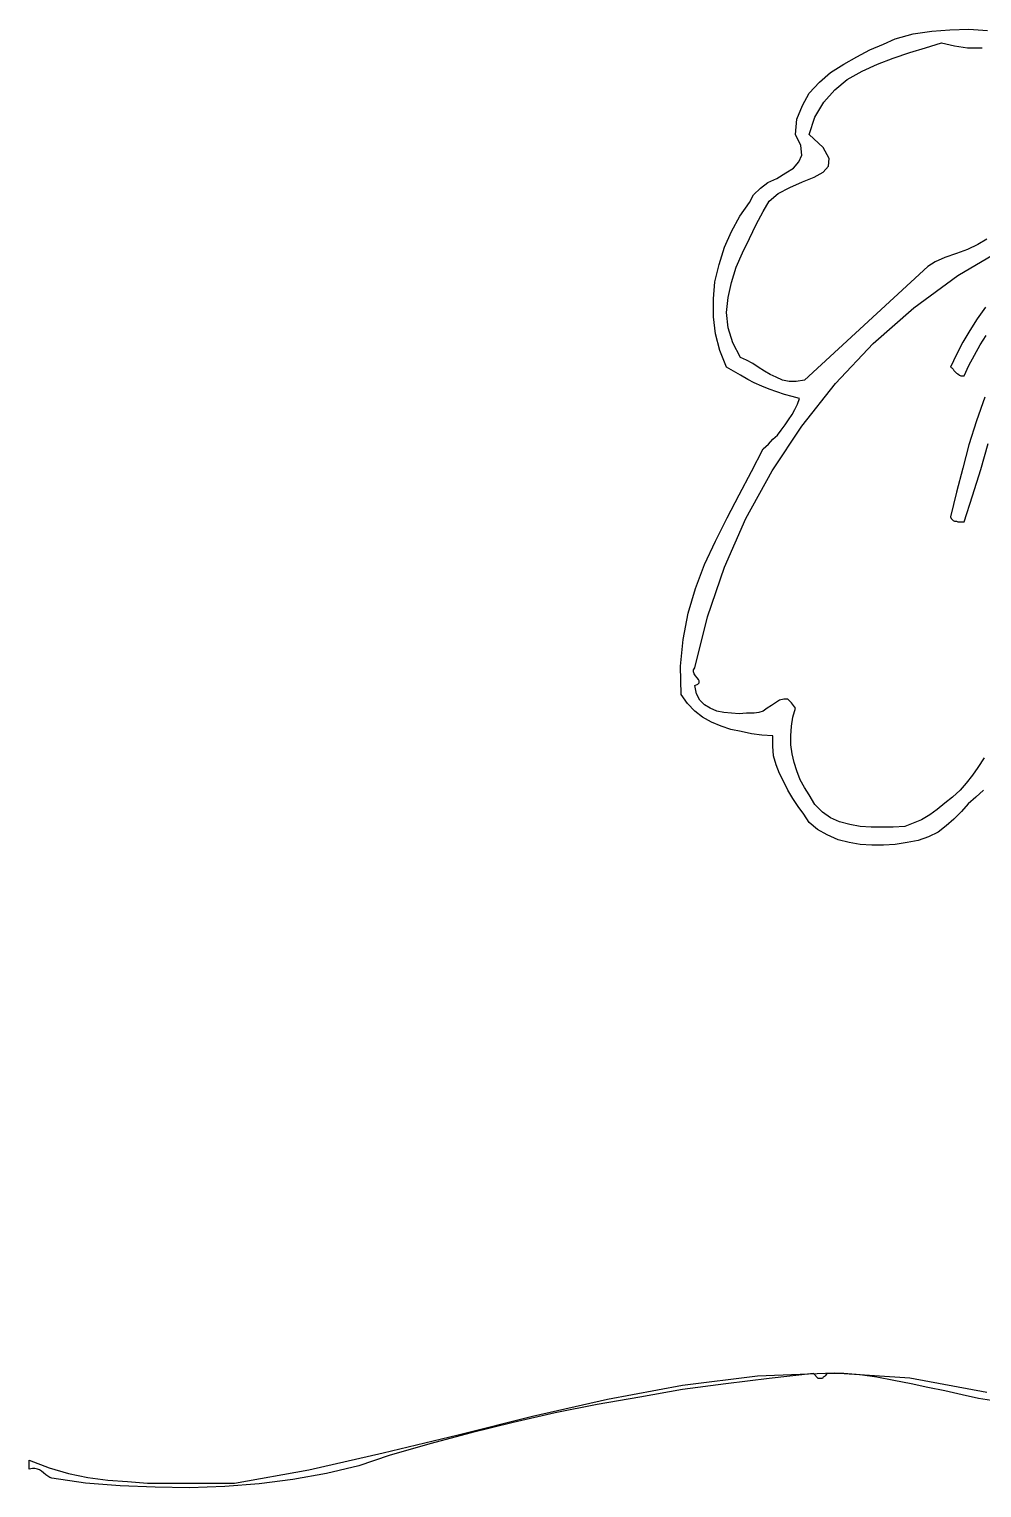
# Model space of a CAD drawing. Extents: x 0.06 to 5.38, y 0.05 to 9.2.
# Drawn here: x 0.059 to 1.443, y 0.125 to 2.245 of the extents above; entities that cross this region are included whole.
import ezdxf

# ---------------------------------------------------------------- set-up
doc = ezdxf.new("R2010")
doc.units = 0
doc.layers.add('1', color=7, linetype='Continuous')

msp = doc.modelspace()

# ---------------------------------------------------------------- linework, layer by layer
for points in [[(1.445, 1.139), (1.434, 1.129), (1.423, 1.119), (1.413, 1.108), (1.402, 1.097), (1.391, 1.087), (1.379, 1.078), (1.365, 1.071), (1.35, 1.066), (1.334, 1.063), (1.317, 1.06), (1.3, 1.059), (1.283, 1.059), (1.266, 1.06), (1.25, 1.063), (1.234, 1.067), (1.218, 1.074), (1.204, 1.082), (1.192, 1.092), (1.184, 1.104), (1.176, 1.115), (1.168, 1.127), (1.161, 1.139), (1.155, 1.151), (1.149, 1.163), (1.144, 1.176), (1.14, 1.189), (1.139, 1.203), (1.139, 1.218), (1.123, 1.219), (1.108, 1.221), (1.093, 1.224), (1.078, 1.227), (1.064, 1.232), (1.05, 1.238), (1.037, 1.245), (1.026, 1.254), (1.015, 1.265), (1.006, 1.278), (1.005, 1.319), (1.009, 1.358), (1.016, 1.396), (1.027, 1.432), (1.04, 1.467), (1.056, 1.501), (1.073, 1.535), (1.09, 1.568), (1.108, 1.602), (1.125, 1.635), (1.133, 1.642), (1.139, 1.649), (1.146, 1.655), (1.151, 1.662), (1.157, 1.67), (1.162, 1.677), (1.167, 1.685), (1.171, 1.692), (1.175, 1.7), (1.178, 1.708), (1.167, 1.711), (1.156, 1.714), (1.145, 1.718), (1.134, 1.722), (1.123, 1.726), (1.112, 1.731), (1.103, 1.736), (1.092, 1.742), (1.082, 1.748), (1.072, 1.754), (1.062, 1.778), (1.056, 1.802), (1.053, 1.827), (1.053, 1.853), (1.055, 1.878), (1.061, 1.903), (1.069, 1.928), (1.079, 1.951), (1.091, 1.973), (1.105, 1.993), (1.111, 2.004), (1.121, 2.014), (1.132, 2.022), (1.145, 2.028), (1.158, 2.036), (1.169, 2.043), (1.177, 2.052), (1.181, 2.062), (1.18, 2.076), (1.172, 2.092), (1.174, 2.114), (1.182, 2.134), (1.192, 2.152), (1.207, 2.168), (1.223, 2.182), (1.242, 2.194), (1.261, 2.205), (1.28, 2.215), (1.3, 2.223), (1.317, 2.231), (1.343, 2.238), (1.37, 2.242), (1.396, 2.244), (1.424, 2.245), (1.451, 2.243)], [(1.463, 0.251), (1.438, 0.255), (1.414, 0.26), (1.389, 0.266), (1.364, 0.271), (1.34, 0.276), (1.315, 0.281), (1.29, 0.286), (1.266, 0.289), (1.242, 0.291), (1.218, 0.291), (1.217, 0.29), (1.215, 0.288), (1.214, 0.287), (1.212, 0.286), (1.211, 0.284), (1.209, 0.284), (1.207, 0.284), (1.205, 0.284), (1.198, 0.291), (1.134, 0.284), (1.071, 0.276), (1.008, 0.268), (0.946, 0.257), (0.884, 0.246), (0.823, 0.234), (0.762, 0.22), (0.701, 0.205), (0.641, 0.189), (0.582, 0.172), (0.538, 0.157), (0.491, 0.146), (0.442, 0.137), (0.393, 0.131), (0.343, 0.127), (0.292, 0.125), (0.242, 0.126), (0.191, 0.128), (0.141, 0.132), (0.092, 0.139), (0.089, 0.14), (0.086, 0.142), (0.083, 0.144), (0.08, 0.147), (0.077, 0.149), (0.074, 0.151), (0.071, 0.152), (0.067, 0.153), (0.064, 0.153), (0.059, 0.152), (0.059, 0.165), (0.088, 0.154), (0.116, 0.146), (0.144, 0.14), (0.173, 0.136), (0.202, 0.134), (0.231, 0.132), (0.262, 0.132), (0.293, 0.132), (0.324, 0.132), (0.357, 0.132), (0.465, 0.151), (0.573, 0.176), (0.682, 0.202), (0.79, 0.229), (0.899, 0.254), (1.008, 0.274), (1.117, 0.288), (1.228, 0.292), (1.338, 0.285), (1.45, 0.264)]]:
    msp.add_lwpolyline(points)
at = {"layer": '1'}
for points in [[(1.45, 1.94), (1.437, 1.932), (1.422, 1.925), (1.406, 1.919), (1.389, 1.913), (1.375, 1.907), (1.364, 1.9), (1.185, 1.735), (1.173, 1.733), (1.163, 1.733), (1.153, 1.735), (1.144, 1.739), (1.135, 1.743), (1.127, 1.748), (1.118, 1.754), (1.11, 1.759), (1.101, 1.764), (1.092, 1.768), (1.081, 1.789), (1.074, 1.811), (1.072, 1.833), (1.074, 1.855), (1.079, 1.877), (1.086, 1.899), (1.095, 1.92), (1.105, 1.941), (1.115, 1.961), (1.125, 1.98), (1.134, 1.995), (1.147, 2.006), (1.164, 2.015), (1.182, 2.023), (1.199, 2.03), (1.212, 2.037), (1.22, 2.046), (1.221, 2.057), (1.212, 2.073), (1.192, 2.092), (1.2, 2.117), (1.213, 2.139), (1.229, 2.157), (1.247, 2.172), (1.269, 2.184), (1.291, 2.194), (1.314, 2.203), (1.338, 2.211), (1.361, 2.218), (1.384, 2.225), (1.403, 2.221), (1.422, 2.218), (1.443, 2.218)], [(1.446, 1.186), (1.437, 1.172), (1.429, 1.161), (1.42, 1.149), (1.411, 1.139), (1.4, 1.129), (1.389, 1.12), (1.378, 1.111), (1.367, 1.103), (1.355, 1.096), (1.343, 1.091), (1.331, 1.086), (1.314, 1.085), (1.298, 1.085), (1.282, 1.085), (1.266, 1.086), (1.251, 1.089), (1.236, 1.093), (1.223, 1.099), (1.211, 1.107), (1.2, 1.118), (1.192, 1.132), (1.185, 1.143), (1.179, 1.154), (1.174, 1.167), (1.17, 1.179), (1.167, 1.192), (1.165, 1.205), (1.165, 1.218), (1.166, 1.232), (1.168, 1.245), (1.172, 1.258), (1.166, 1.266), (1.161, 1.271), (1.155, 1.271), (1.149, 1.27), (1.143, 1.266), (1.137, 1.262), (1.131, 1.258), (1.125, 1.254), (1.119, 1.252), (1.112, 1.251), (1.101, 1.251), (1.09, 1.25), (1.079, 1.251), (1.068, 1.252), (1.058, 1.254), (1.048, 1.258), (1.04, 1.263), (1.033, 1.27), (1.028, 1.279), (1.026, 1.291), (1.03, 1.293), (1.032, 1.295), (1.032, 1.298), (1.031, 1.3), (1.029, 1.302), (1.027, 1.305), (1.025, 1.308), (1.024, 1.311), (1.024, 1.314), (1.026, 1.317), (1.044, 1.391), (1.069, 1.463), (1.1, 1.534), (1.138, 1.603), (1.181, 1.668), (1.23, 1.73), (1.285, 1.788), (1.344, 1.84), (1.408, 1.887), (1.476, 1.927)], [(1.448, 1.841), (1.436, 1.824), (1.425, 1.807), (1.415, 1.79), (1.406, 1.772), (1.397, 1.754), (1.399, 1.753), (1.401, 1.751), (1.402, 1.749), (1.404, 1.747), (1.406, 1.745), (1.408, 1.744), (1.41, 1.742), (1.412, 1.741), (1.414, 1.741), (1.417, 1.741), (1.424, 1.756), (1.432, 1.771), (1.44, 1.786), (1.449, 1.8)], [(1.447, 1.71), (1.435, 1.676), (1.424, 1.641), (1.415, 1.607), (1.406, 1.572), (1.397, 1.536), (1.398, 1.534), (1.4, 1.532), (1.401, 1.531), (1.403, 1.53), (1.406, 1.53), (1.408, 1.529), (1.411, 1.529), (1.414, 1.529), (1.417, 1.529), (1.429, 1.567), (1.441, 1.605), (1.452, 1.643)]]:
    msp.add_lwpolyline(points, dxfattribs=at)

doc.saveas('drawing.dxf')
